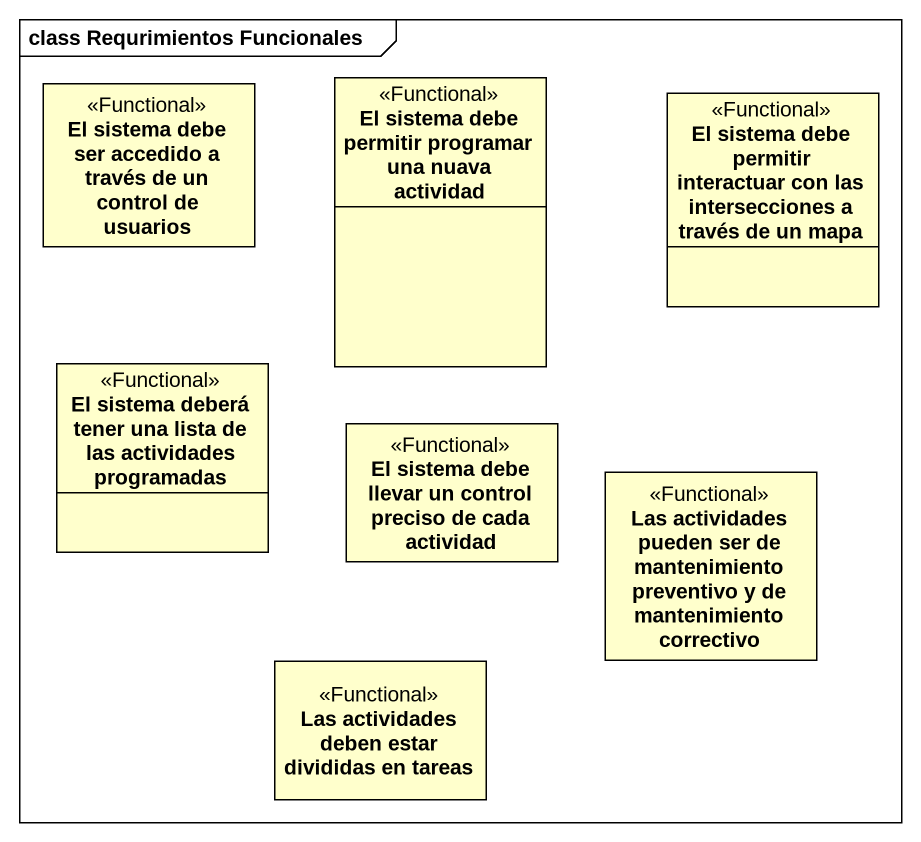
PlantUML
@startuml
mainframe class Requrimientos Funcionales
hide circle
hide empty members
class "El sistema debe ser accedido a través de un control de usuarios" as El_sistema_debe_ser <<Functional>>
class "El sistema debe permitir programar una nuava actividad" as El_sistema_debe_permitir <<Functional>>
class "El sistema debe permitir interactuar con las intersecciones a través de un mapa" as El_sistema_debe_permitir_2 <<Functional>>
class "El sistema deberá tener una lista de las actividades programadas" as El_sistema_deberá_tener_una <<Functional>>
class "El sistema debe llevar un control preciso de cada actividad" as El_sistema_debe_llevar_un <<Functional>>
class "Las actividades pueden ser de mantenimiento preventivo y de mantenimiento correctivo" as Las_actividades_pueden_ser <<Functional>>
class "Las actividades deben estar divididas en tareas" as Las_actividades_deben_estar <<Functional>>
@enduml
